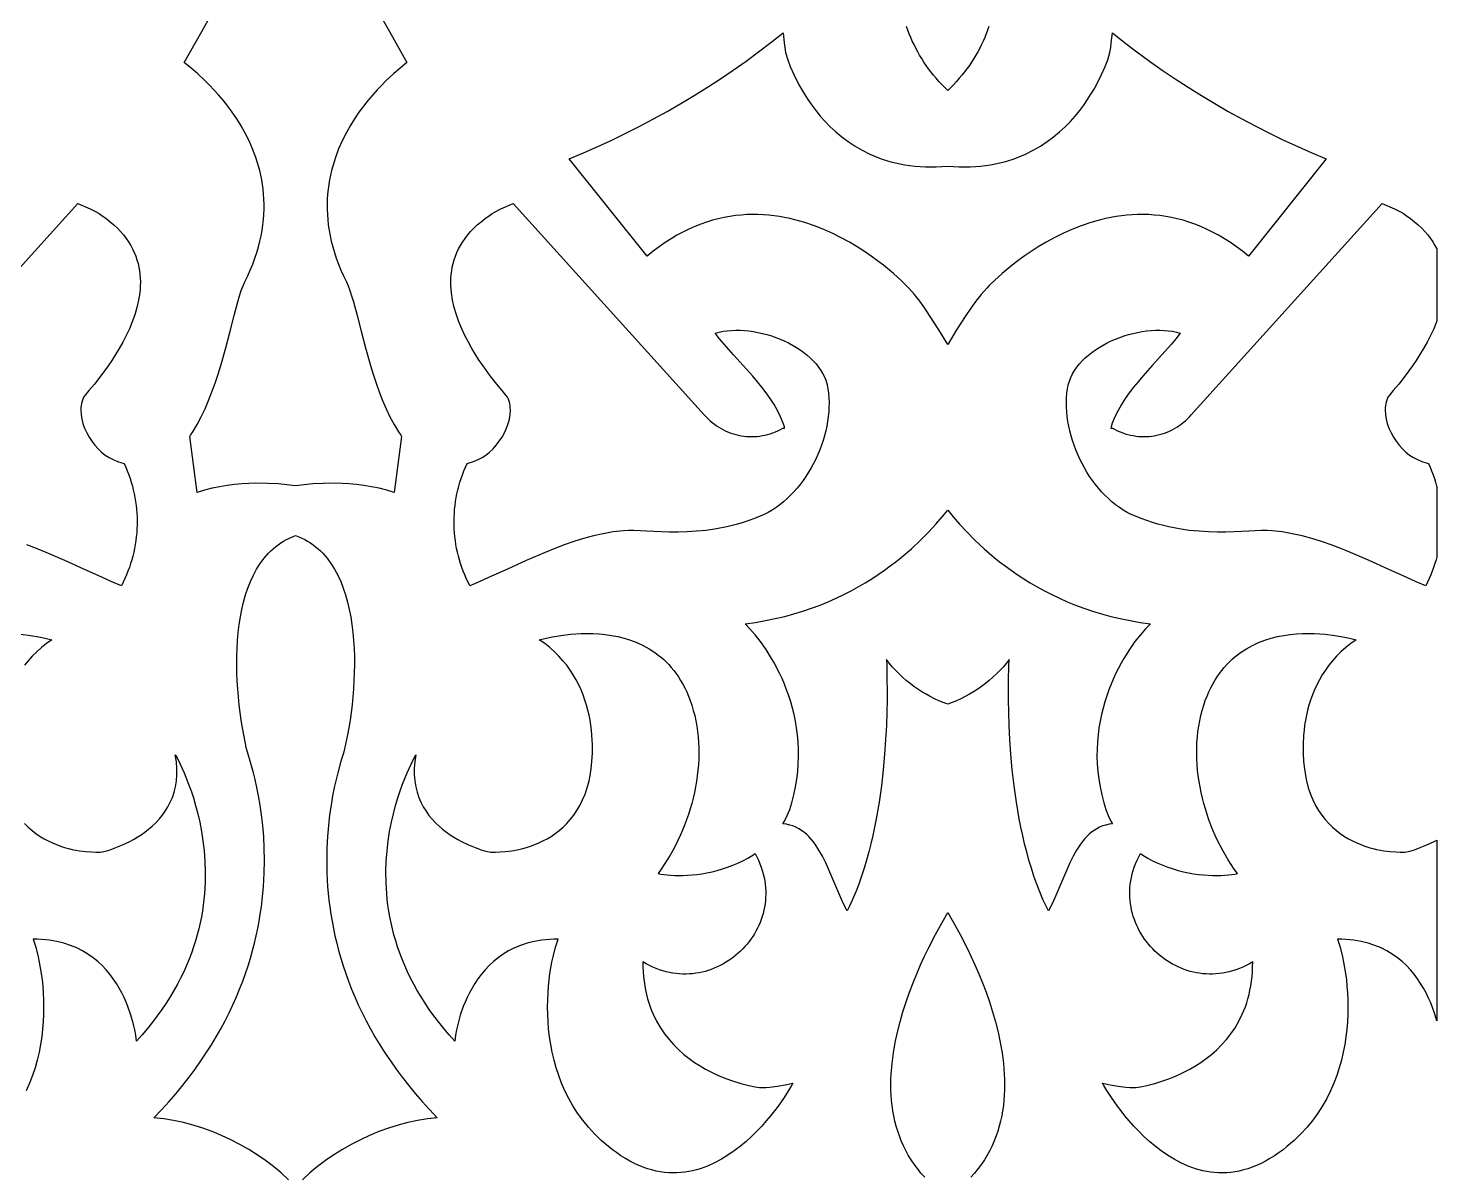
# Model space of a CAD drawing. Extents: x -350 to 350, y -780 to 780.
# Drawn here: x 23.6 to 110, y 6.3 to 76.7 of the extents above; entities that cross this region are included whole.
import ezdxf

# ---------------------------------------------------------------- set-up
doc = ezdxf.new("R2010")
doc.units = 0
doc.layers.add('LAYER_1', color=18, linetype='CONTINUOUS')

msp = doc.modelspace()

# ---------------------------------------------------------------- linework, layer by layer
at = {"layer": 'LAYER_1'}
for points in [[(44.769, 78.268), (45.761, 76.513), (46.832, 74.612), (46.689, 74.497), (46.408, 74.269), (46.017, 73.931), (45.543, 73.488), (45.283, 73.228), (45.011, 72.942), (44.733, 72.632), (44.45, 72.297), (44.167, 71.939), (43.886, 71.557), (43.611, 71.152), (43.346, 70.724), (43.093, 70.274), (42.857, 69.803), (42.64, 69.31), (42.446, 68.796), (42.278, 68.262), (42.204, 67.987), (42.139, 67.707), (42.082, 67.423), (42.034, 67.133), (41.994, 66.839), (41.964, 66.54), (41.944, 66.237), (41.935, 65.928), (41.936, 65.615), (41.948, 65.298), (41.972, 64.976), (42.008, 64.65), (42.056, 64.319), (42.117, 63.984), (42.192, 63.645), (42.28, 63.301), (42.382, 62.954), (42.499, 62.602), (42.63, 62.246), (42.778, 61.886), (42.94, 61.523), (43.12, 61.155), (43.225, 60.921), (43.33, 60.638), (43.436, 60.31), (43.544, 59.941), (43.77, 59.098), (44.014, 58.144), (44.285, 57.111), (44.591, 56.033), (44.759, 55.489), (44.938, 54.946), (45.13, 54.408), (45.335, 53.881), (45.554, 53.368), (45.788, 52.873), (46.039, 52.401), (46.306, 51.957), (46.447, 51.746), (46.494, 51.68), (46.039, 48.244), (45.592, 48.382), (45.123, 48.501), (44.656, 48.597), (44.194, 48.672), (43.739, 48.728), (43.296, 48.768), (42.868, 48.793), (42.457, 48.805), (41.7, 48.798), (41.05, 48.764), (40.534, 48.718), (40.001, 48.654), (39.468, 48.718), (38.952, 48.764), (38.302, 48.798), (37.545, 48.805), (37.134, 48.793), (36.706, 48.768), (36.263, 48.728), (35.808, 48.672), (35.346, 48.597), (34.879, 48.501), (34.41, 48.382), (33.963, 48.244), (33.508, 51.68), (33.555, 51.746), (33.696, 51.957), (33.963, 52.401), (34.214, 52.873), (34.448, 53.368), (34.667, 53.881), (34.872, 54.408), (35.064, 54.946), (35.243, 55.489), (35.411, 56.033), (35.717, 57.111), (35.988, 58.144), (36.232, 59.098), (36.458, 59.941), (36.566, 60.31), (36.672, 60.638), (36.777, 60.921), (36.882, 61.155), (37.062, 61.523), (37.224, 61.886), (37.372, 62.246), (37.503, 62.602), (37.62, 62.954), (37.722, 63.301), (37.81, 63.645), (37.885, 63.984), (37.946, 64.319), (37.994, 64.65), (38.03, 64.976), (38.054, 65.298), (38.066, 65.615), (38.067, 65.928), (38.058, 66.237), (38.038, 66.54), (38.008, 66.839), (37.968, 67.133), (37.92, 67.423), (37.863, 67.707), (37.798, 67.987), (37.724, 68.262), (37.556, 68.796), (37.362, 69.31), (37.145, 69.803), (36.909, 70.274), (36.656, 70.724), (36.391, 71.152), (36.116, 71.557), (35.835, 71.939), (35.552, 72.297), (35.269, 72.632), (34.991, 72.942), (34.719, 73.228), (34.459, 73.488), (33.985, 73.931), (33.594, 74.269), (33.313, 74.497), (33.17, 74.612), (34.241, 76.513), (35.233, 78.268)], [(82.53, 76.83), (82.45, 76.602), (82.364, 76.376), (82.273, 76.152), (82.175, 75.929), (82.072, 75.709), (81.962, 75.49), (81.847, 75.274), (81.726, 75.061), (81.599, 74.85), (81.466, 74.641), (81.327, 74.436), (81.182, 74.233), (81.031, 74.033), (80.874, 73.837), (80.712, 73.643), (80.543, 73.453), (80.369, 73.267), (80.189, 73.084), (80.002, 72.905), (79.815, 73.084), (79.635, 73.267), (79.461, 73.453), (79.292, 73.643), (79.13, 73.837), (78.973, 74.033), (78.822, 74.233), (78.677, 74.436), (78.538, 74.641), (78.405, 74.85), (78.278, 75.061), (78.157, 75.274), (78.042, 75.49), (77.932, 75.709), (77.829, 75.929), (77.731, 76.152), (77.64, 76.376), (77.554, 76.602), (77.474, 76.83)], [(14.935, 53.007), (26.652, 65.959), (27.405, 65.635), (27.77, 65.448), (27.946, 65.345), (28.117, 65.233), (28.382, 65.043), (28.628, 64.848), (28.857, 64.65), (29.069, 64.449), (29.264, 64.244), (29.442, 64.037), (29.605, 63.826), (29.752, 63.613), (29.885, 63.398), (30.002, 63.18), (30.106, 62.961), (30.196, 62.739), (30.273, 62.517), (30.337, 62.292), (30.388, 62.067), (30.428, 61.841), (30.457, 61.614), (30.474, 61.387), (30.481, 61.16), (30.477, 60.932), (30.464, 60.705), (30.442, 60.478), (30.371, 60.026), (30.269, 59.578), (30.138, 59.135), (29.983, 58.7), (29.807, 58.275), (29.613, 57.86), (29.405, 57.457), (29.186, 57.069), (28.961, 56.697), (28.732, 56.342), (28.503, 56.006), (28.06, 55.399), (27.659, 54.89), (27.329, 54.491), (27.099, 54.217), (26.995, 54.08), (26.943, 53.959), (26.901, 53.834), (26.869, 53.706), (26.845, 53.574), (26.831, 53.44), (26.826, 53.304), (26.84, 53.027), (26.886, 52.745), (26.961, 52.463), (27.062, 52.182), (27.188, 51.906), (27.337, 51.639), (27.505, 51.383), (27.691, 51.142), (27.892, 50.917), (28.106, 50.714), (28.331, 50.534), (28.564, 50.382), (28.803, 50.259), (29.081, 50.145), (29.35, 50.051), (29.482, 50.013), (29.584, 49.789), (29.678, 49.562), (29.766, 49.333), (29.847, 49.102), (29.921, 48.87), (29.988, 48.636), (30.048, 48.401), (30.101, 48.165), (30.148, 47.928), (30.187, 47.689), (30.22, 47.45), (30.245, 47.21), (30.264, 46.97), (30.276, 46.73), (30.281, 46.489), (30.279, 46.249), (30.27, 46.008), (30.254, 45.768), (30.232, 45.528), (30.202, 45.289), (30.166, 45.051), (30.123, 44.814), (30.072, 44.577), (30.016, 44.342), (29.952, 44.109), (29.881, 43.876), (29.804, 43.646), (29.719, 43.417), (29.628, 43.191), (29.53, 42.966), (29.425, 42.744), (29.314, 42.524), (28.736, 42.767), (28.159, 43.019), (27.007, 43.54), (25.853, 44.063), (24.693, 44.566), (24.109, 44.802), (23.522, 45.024)], [(39.573, 6.093), (39.122, 6.505), (38.651, 6.897), (38.159, 7.269), (37.65, 7.62), (37.124, 7.95), (36.583, 8.258), (36.029, 8.542), (35.463, 8.803), (34.888, 9.039), (34.304, 9.25), (33.713, 9.434), (33.118, 9.591), (32.518, 9.721), (31.917, 9.821), (31.316, 9.893), (31.788, 10.389), (32.238, 10.886), (32.668, 11.384), (33.078, 11.882), (33.468, 12.38), (33.838, 12.878), (34.189, 13.375), (34.522, 13.872), (34.837, 14.367), (35.134, 14.862), (35.414, 15.354), (35.677, 15.845), (35.923, 16.334), (36.154, 16.821), (36.369, 17.305), (36.57, 17.786), (36.755, 18.264), (36.926, 18.738), (37.084, 19.209), (37.228, 19.677), (37.36, 20.14), (37.479, 20.599), (37.585, 21.053), (37.681, 21.502), (37.765, 21.946), (37.838, 22.385), (37.902, 22.818), (37.955, 23.245), (38.034, 24.081), (38.079, 24.889), (38.093, 25.669), (38.08, 26.419), (38.043, 27.135), (37.986, 27.816), (37.912, 28.461), (37.825, 29.066), (37.729, 29.63), (37.626, 30.151), (37.52, 30.627), (37.415, 31.055), (37.22, 31.762), (37.07, 32.255), (36.992, 32.518), (36.816, 33.367), (36.736, 33.813), (36.663, 34.272), (36.597, 34.74), (36.54, 35.218), (36.49, 35.702), (36.45, 36.193), (36.42, 36.688), (36.401, 37.185), (36.393, 37.684), (36.396, 38.182), (36.412, 38.677), (36.442, 39.17), (36.485, 39.656), (36.544, 40.136), (36.617, 40.608), (36.706, 41.07), (36.812, 41.52), (36.935, 41.956), (37.076, 42.379), (37.236, 42.784), (37.414, 43.172), (37.613, 43.541), (37.832, 43.888), (38.073, 44.213), (38.335, 44.514), (38.475, 44.655), (38.621, 44.789), (38.772, 44.916), (38.929, 45.036), (39.092, 45.149), (39.261, 45.255), (39.436, 45.353), (39.618, 45.443), (39.806, 45.525), (40.001, 45.599), (40.196, 45.525), (40.384, 45.443), (40.566, 45.353), (40.741, 45.255), (40.91, 45.149), (41.073, 45.036), (41.23, 44.916), (41.381, 44.789), (41.527, 44.655), (41.667, 44.514), (41.929, 44.213), (42.17, 43.888), (42.389, 43.541), (42.588, 43.172), (42.766, 42.784), (42.926, 42.379), (43.067, 41.956), (43.19, 41.52), (43.296, 41.07), (43.385, 40.608), (43.458, 40.136), (43.517, 39.656), (43.56, 39.17), (43.59, 38.677), (43.606, 38.182), (43.609, 37.684), (43.601, 37.185), (43.582, 36.688), (43.552, 36.193), (43.512, 35.702), (43.462, 35.218), (43.405, 34.74), (43.339, 34.272), (43.266, 33.813), (43.186, 33.367), (43.01, 32.518), (42.932, 32.255), (42.782, 31.762), (42.587, 31.055), (42.482, 30.627), (42.376, 30.151), (42.273, 29.63), (42.177, 29.066), (42.09, 28.461), (42.016, 27.816), (41.959, 27.135), (41.922, 26.419), (41.909, 25.669), (41.923, 24.889), (41.968, 24.081), (42.047, 23.245), (42.1, 22.818), (42.164, 22.385), (42.237, 21.946), (42.321, 21.502), (42.417, 21.053), (42.523, 20.599), (42.642, 20.14), (42.774, 19.677), (42.918, 19.209), (43.076, 18.738), (43.247, 18.264), (43.432, 17.786), (43.633, 17.305), (43.848, 16.821), (44.079, 16.334), (44.325, 15.845), (44.588, 15.354), (44.868, 14.862), (45.165, 14.367), (45.48, 13.872), (45.813, 13.375), (46.164, 12.878), (46.534, 12.38), (46.924, 11.882), (47.334, 11.384), (47.764, 10.886), (48.214, 10.389), (48.686, 9.893), (48.085, 9.821), (47.484, 9.721), (46.884, 9.591), (46.289, 9.434), (45.698, 9.25), (45.114, 9.039), (44.539, 8.803), (43.973, 8.542), (43.419, 8.258), (42.878, 7.95), (42.352, 7.62), (41.843, 7.269), (41.351, 6.897), (40.88, 6.505), (40.429, 6.093)], [(23.142, 39.548), (23.736, 39.477), (24.242, 39.393), (24.642, 39.311), (25.058, 39.211), (24.723, 38.975), (24.411, 38.727), (24.12, 38.469), (23.85, 38.202), (23.601, 37.925), (23.371, 37.641)], [(23.371, 27.93), (23.599, 27.706), (23.835, 27.502), (24.078, 27.316), (24.325, 27.149), (24.576, 26.999), (24.829, 26.865), (25.082, 26.747), (25.334, 26.643), (25.584, 26.552), (25.83, 26.474), (26.07, 26.408), (26.304, 26.352), (26.744, 26.269), (27.14, 26.218), (27.478, 26.191), (27.747, 26.18), (28.033, 26.182), (28.135, 26.197), (28.338, 26.246), (28.625, 26.331), (28.98, 26.456), (29.387, 26.622), (29.829, 26.835), (30.058, 26.959), (30.29, 27.096), (30.523, 27.246), (30.754, 27.409), (30.982, 27.585), (31.205, 27.776), (31.42, 27.982), (31.626, 28.202), (31.82, 28.438), (32.001, 28.689), (32.167, 28.956), (32.315, 29.24), (32.443, 29.541), (32.55, 29.859), (32.633, 30.194), (32.69, 30.548), (32.72, 30.92), (32.72, 31.311), (32.688, 31.721), (32.623, 32.151), (32.727, 31.959), (32.916, 31.586), (33.162, 31.045), (33.442, 30.348), (33.587, 29.946), (33.731, 29.509), (33.87, 29.04), (34.002, 28.54), (34.123, 28.012), (34.231, 27.455), (34.321, 26.873), (34.392, 26.267), (34.44, 25.638), (34.461, 24.988), (34.453, 24.319), (34.412, 23.632), (34.379, 23.282), (34.336, 22.928), (34.283, 22.571), (34.22, 22.211), (34.147, 21.847), (34.063, 21.48), (33.968, 21.111), (33.86, 20.738), (33.741, 20.364), (33.609, 19.987), (33.465, 19.608), (33.307, 19.228), (33.136, 18.845), (32.95, 18.462), (32.75, 18.077), (32.535, 17.691), (32.305, 17.305), (32.059, 16.918), (31.798, 16.53), (31.52, 16.143), (31.225, 15.755), (30.913, 15.368), (30.583, 14.981), (30.235, 14.594), (30.193, 14.949), (30.132, 15.284), (30.036, 15.701), (29.899, 16.182), (29.715, 16.711), (29.603, 16.988), (29.477, 17.27), (29.336, 17.556), (29.18, 17.842), (29.006, 18.128), (28.816, 18.411), (28.607, 18.689), (28.38, 18.959), (28.133, 19.22), (27.866, 19.469), (27.578, 19.704), (27.267, 19.923), (26.934, 20.124), (26.578, 20.305), (26.197, 20.464), (25.792, 20.598), (25.36, 20.705), (24.902, 20.784), (24.417, 20.831), (24.163, 20.843), (23.903, 20.846), (24.06, 20.355), (24.21, 19.768), (24.278, 19.441), (24.342, 19.095), (24.399, 18.731), (24.448, 18.349), (24.488, 17.952), (24.519, 17.541), (24.538, 17.117), (24.545, 16.681), (24.538, 16.236), (24.517, 15.782), (24.48, 15.32), (24.426, 14.853), (24.354, 14.382), (24.263, 13.908), (24.151, 13.432), (24.018, 12.956), (23.863, 12.482), (23.683, 12.01), (23.478, 11.542)], [(78.59, 6.242), (78.357, 6.502), (78.141, 6.768), (77.939, 7.04), (77.753, 7.317), (77.581, 7.599), (77.424, 7.886), (77.28, 8.177), (77.151, 8.472), (77.034, 8.772), (76.93, 9.075), (76.839, 9.381), (76.76, 9.691), (76.692, 10.003), (76.636, 10.318), (76.592, 10.635), (76.557, 10.954), (76.533, 11.274), (76.519, 11.596), (76.515, 11.919), (76.519, 12.243), (76.533, 12.568), (76.585, 13.217), (76.668, 13.865), (76.779, 14.509), (76.916, 15.147), (77.075, 15.777), (77.253, 16.397), (77.447, 17.004), (77.655, 17.596), (77.874, 18.171), (78.1, 18.726), (78.331, 19.26), (78.564, 19.769), (78.796, 20.252), (79.245, 21.13), (79.654, 21.876), (80.002, 22.471), (80.35, 21.876), (80.759, 21.13), (81.208, 20.252), (81.44, 19.769), (81.673, 19.26), (81.904, 18.726), (82.13, 18.171), (82.349, 17.596), (82.557, 17.004), (82.751, 16.397), (82.929, 15.777), (83.088, 15.147), (83.225, 14.509), (83.336, 13.865), (83.419, 13.217), (83.471, 12.568), (83.485, 12.243), (83.489, 11.919), (83.485, 11.596), (83.471, 11.274), (83.447, 10.954), (83.412, 10.635), (83.368, 10.318), (83.312, 10.003), (83.244, 9.691), (83.165, 9.381), (83.074, 9.075), (82.97, 8.772), (82.853, 8.472), (82.724, 8.177), (82.58, 7.886), (82.423, 7.599), (82.251, 7.317), (82.065, 7.04), (81.863, 6.768), (81.647, 6.502), (81.414, 6.242)]]:
    msp.add_lwpolyline(points, dxfattribs=at)
for points in [[(90.844, 75.842), (91.603, 75.264), (92.373, 74.7), (93.154, 74.15), (93.945, 73.614), (94.746, 73.092), (95.557, 72.585), (96.378, 72.092), (97.206, 71.614), (98.044, 71.152), (98.889, 70.705), (99.742, 70.274), (100.602, 69.858), (101.468, 69.459), (102.341, 69.076), (103.22, 68.71), (98.448, 62.735), (98.079, 63.032), (97.711, 63.309), (97.343, 63.565), (96.976, 63.801), (96.609, 64.017), (96.243, 64.215), (95.878, 64.394), (95.515, 64.555), (95.153, 64.699), (94.792, 64.825), (94.433, 64.936), (94.077, 65.03), (93.722, 65.109), (93.369, 65.174), (93.019, 65.223), (92.672, 65.259), (92.327, 65.282), (91.986, 65.292), (91.647, 65.29), (91.312, 65.275), (90.98, 65.25), (90.651, 65.214), (90.327, 65.167), (90.006, 65.111), (89.69, 65.046), (89.378, 64.972), (88.768, 64.799), (88.176, 64.598), (87.606, 64.373), (87.057, 64.127), (86.532, 63.865), (86.031, 63.59), (85.556, 63.307), (85.109, 63.021), (84.691, 62.734), (84.303, 62.452), (83.946, 62.178), (83.333, 61.671), (82.862, 61.247), (82.545, 60.938), (82.391, 60.778), (82.049, 60.379), (81.723, 59.965), (81.413, 59.54), (81.115, 59.105), (80.548, 58.214), (80.002, 57.311), (79.456, 58.214), (78.889, 59.105), (78.591, 59.54), (78.281, 59.965), (77.955, 60.379), (77.613, 60.778), (77.459, 60.938), (77.142, 61.247), (76.671, 61.671), (76.058, 62.178), (75.701, 62.452), (75.313, 62.734), (74.895, 63.021), (74.448, 63.307), (73.973, 63.59), (73.472, 63.865), (72.947, 64.127), (72.398, 64.373), (71.828, 64.598), (71.236, 64.799), (70.626, 64.972), (70.314, 65.046), (69.998, 65.111), (69.677, 65.167), (69.353, 65.214), (69.024, 65.25), (68.692, 65.275), (68.357, 65.29), (68.018, 65.292), (67.677, 65.282), (67.332, 65.259), (66.985, 65.223), (66.635, 65.174), (66.282, 65.109), (65.927, 65.03), (65.571, 64.936), (65.212, 64.825), (64.851, 64.699), (64.489, 64.555), (64.126, 64.394), (63.761, 64.215), (63.395, 64.017), (63.028, 63.801), (62.661, 63.565), (62.293, 63.309), (61.925, 63.032), (61.556, 62.735), (56.784, 68.71), (57.663, 69.076), (58.536, 69.459), (59.402, 69.858), (60.262, 70.274), (61.115, 70.705), (61.96, 71.152), (62.798, 71.614), (63.626, 72.092), (64.447, 72.585), (65.258, 73.092), (66.059, 73.614), (66.85, 74.15), (67.631, 74.7), (68.401, 75.264), (69.16, 75.842), (69.907, 76.433), (69.97, 75.827), (70.005, 75.525), (70.054, 75.225), (70.189, 74.783), (70.344, 74.375), (70.564, 73.871), (70.852, 73.293), (71.024, 72.983), (71.216, 72.662), (71.427, 72.334), (71.658, 72.001), (71.91, 71.666), (72.184, 71.331), (72.48, 70.999), (72.799, 70.673), (73.142, 70.356), (73.508, 70.05), (73.899, 69.759), (74.316, 69.484), (74.758, 69.228), (75.227, 68.995), (75.471, 68.887), (75.722, 68.786), (75.981, 68.692), (76.246, 68.605), (76.518, 68.526), (76.798, 68.454), (77.084, 68.391), (77.378, 68.337), (77.679, 68.291), (77.988, 68.255), (78.305, 68.228), (78.628, 68.211), (78.96, 68.205), (79.299, 68.209), (79.646, 68.224), (80.002, 68.251), (80.358, 68.224), (80.705, 68.209), (81.044, 68.205), (81.376, 68.211), (81.699, 68.228), (82.016, 68.255), (82.325, 68.291), (82.626, 68.337), (82.92, 68.391), (83.206, 68.454), (83.486, 68.526), (83.758, 68.605), (84.023, 68.692), (84.282, 68.786), (84.533, 68.887), (84.777, 68.995), (85.246, 69.228), (85.688, 69.484), (86.105, 69.759), (86.496, 70.05), (86.862, 70.356), (87.205, 70.673), (87.524, 70.999), (87.82, 71.331), (88.094, 71.666), (88.346, 72.001), (88.577, 72.334), (88.788, 72.662), (88.98, 72.983), (89.152, 73.293), (89.44, 73.871), (89.66, 74.375), (89.815, 74.783), (89.95, 75.225), (89.999, 75.525), (90.034, 75.827), (90.097, 76.433)], [(65.067, 53.007), (65.182, 52.879), (65.301, 52.756), (65.425, 52.64), (65.553, 52.531), (65.685, 52.427), (65.82, 52.331), (65.959, 52.24), (66.102, 52.156), (66.247, 52.079), (66.395, 52.008), (66.546, 51.944), (66.699, 51.886), (66.854, 51.835), (67.011, 51.791), (67.169, 51.753), (67.329, 51.722), (67.49, 51.698), (67.652, 51.681), (67.815, 51.671), (67.978, 51.668), (68.141, 51.672), (68.305, 51.683), (68.468, 51.701), (68.631, 51.726), (68.793, 51.758), (68.954, 51.797), (69.114, 51.844), (69.272, 51.897), (69.429, 51.959), (69.584, 52.027), (69.737, 52.103), (69.888, 52.186), (69.995, 52.187), (69.981, 52.264), (69.913, 52.485), (69.748, 52.883), (69.558, 53.268), (69.346, 53.641), (69.115, 54.002), (68.866, 54.355), (68.603, 54.699), (68.329, 55.037), (68.045, 55.37), (67.459, 56.026), (66.867, 56.678), (66.288, 57.338), (66.01, 57.674), (65.743, 58.016), (65.979, 58.077), (66.222, 58.125), (66.474, 58.16), (66.731, 58.182), (66.995, 58.191), (67.262, 58.188), (67.534, 58.173), (67.808, 58.146), (68.083, 58.108), (68.359, 58.058), (68.635, 57.997), (68.91, 57.926), (69.182, 57.843), (69.451, 57.751), (69.717, 57.648), (69.976, 57.535), (70.23, 57.413), (70.477, 57.282), (70.716, 57.141), (70.946, 56.992), (71.166, 56.834), (71.375, 56.668), (71.572, 56.494), (71.757, 56.312), (71.927, 56.122), (72.083, 55.925), (72.223, 55.721), (72.347, 55.51), (72.453, 55.293), (72.54, 55.069), (72.608, 54.839), (72.655, 54.603), (72.69, 54.327), (72.712, 54.047), (72.721, 53.762), (72.717, 53.475), (72.701, 53.185), (72.672, 52.893), (72.631, 52.6), (72.578, 52.307), (72.514, 52.014), (72.439, 51.721), (72.352, 51.43), (72.255, 51.141), (72.148, 50.854), (72.03, 50.571), (71.903, 50.292), (71.766, 50.018), (71.62, 49.749), (71.464, 49.485), (71.3, 49.229), (71.128, 48.979), (70.947, 48.737), (70.758, 48.504), (70.562, 48.28), (70.358, 48.066), (70.147, 47.862), (69.929, 47.669), (69.705, 47.488), (69.474, 47.32), (69.237, 47.164), (68.995, 47.022), (68.747, 46.894), (68.493, 46.781), (68.142, 46.643), (67.794, 46.518), (67.451, 46.405), (67.113, 46.304), (66.779, 46.215), (66.45, 46.137), (65.808, 46.01), (65.186, 45.919), (64.587, 45.859), (64.012, 45.825), (63.462, 45.812), (62.938, 45.816), (62.441, 45.831), (61.534, 45.878), (60.752, 45.912), (60.411, 45.912), (60.105, 45.895), (59.486, 45.82), (58.874, 45.712), (58.268, 45.576), (57.667, 45.414), (57.072, 45.229), (56.48, 45.024), (55.893, 44.802), (55.309, 44.566), (54.149, 44.063), (52.995, 43.54), (51.843, 43.019), (51.266, 42.767), (50.688, 42.524), (50.577, 42.744), (50.472, 42.966), (50.374, 43.191), (50.283, 43.417), (50.198, 43.646), (50.121, 43.876), (50.05, 44.109), (49.986, 44.342), (49.93, 44.577), (49.879, 44.814), (49.836, 45.051), (49.8, 45.289), (49.77, 45.528), (49.748, 45.768), (49.732, 46.008), (49.723, 46.249), (49.721, 46.489), (49.726, 46.73), (49.738, 46.97), (49.757, 47.21), (49.782, 47.45), (49.815, 47.689), (49.854, 47.928), (49.901, 48.165), (49.954, 48.401), (50.014, 48.636), (50.081, 48.87), (50.155, 49.102), (50.236, 49.333), (50.324, 49.562), (50.418, 49.789), (50.52, 50.013), (50.652, 50.051), (50.921, 50.145), (51.199, 50.259), (51.438, 50.382), (51.671, 50.534), (51.896, 50.714), (52.11, 50.917), (52.311, 51.142), (52.497, 51.383), (52.665, 51.639), (52.814, 51.906), (52.94, 52.182), (53.041, 52.463), (53.116, 52.745), (53.162, 53.027), (53.176, 53.304), (53.171, 53.44), (53.157, 53.574), (53.133, 53.706), (53.101, 53.834), (53.059, 53.959), (53.007, 54.08), (52.903, 54.217), (52.673, 54.491), (52.343, 54.89), (51.942, 55.399), (51.499, 56.006), (51.27, 56.342), (51.041, 56.697), (50.816, 57.069), (50.597, 57.457), (50.389, 57.86), (50.195, 58.275), (50.019, 58.7), (49.864, 59.135), (49.733, 59.578), (49.631, 60.026), (49.56, 60.478), (49.538, 60.705), (49.525, 60.932), (49.521, 61.16), (49.528, 61.387), (49.545, 61.614), (49.574, 61.841), (49.614, 62.067), (49.665, 62.292), (49.729, 62.517), (49.806, 62.739), (49.896, 62.961), (50, 63.18), (50.117, 63.398), (50.25, 63.613), (50.397, 63.826), (50.56, 64.037), (50.738, 64.244), (50.933, 64.449), (51.145, 64.65), (51.374, 64.848), (51.62, 65.043), (51.885, 65.233), (52.056, 65.345), (52.232, 65.448), (52.597, 65.635), (53.35, 65.959)], [(107.407, 65.635), (107.772, 65.448), (107.948, 65.345), (108.119, 65.233), (108.384, 65.043), (108.63, 64.848), (108.859, 64.65), (109.071, 64.449), (109.266, 64.244), (109.444, 64.037), (109.607, 63.826), (109.754, 63.613), (109.887, 63.398), (110, 63.188), (110, 58.742), (109.985, 58.7), (109.809, 58.275), (109.615, 57.86), (109.407, 57.457), (109.188, 57.069), (108.963, 56.697), (108.734, 56.342), (108.505, 56.006), (108.062, 55.399), (107.661, 54.89), (107.331, 54.491), (107.101, 54.217), (106.997, 54.08), (106.945, 53.959), (106.903, 53.834), (106.871, 53.706), (106.847, 53.574), (106.833, 53.44), (106.828, 53.304), (106.842, 53.027), (106.888, 52.745), (106.963, 52.463), (107.064, 52.182), (107.19, 51.906), (107.339, 51.639), (107.507, 51.383), (107.693, 51.142), (107.894, 50.917), (108.108, 50.714), (108.333, 50.534), (108.566, 50.382), (108.805, 50.259), (109.083, 50.145), (109.352, 50.051), (109.484, 50.013), (109.586, 49.789), (109.68, 49.562), (109.768, 49.333), (109.849, 49.102), (109.923, 48.87), (109.99, 48.636), (110, 48.598), (110, 44.278), (109.954, 44.109), (109.883, 43.876), (109.806, 43.646), (109.721, 43.417), (109.63, 43.191), (109.532, 42.966), (109.427, 42.744), (109.316, 42.524), (108.738, 42.767), (108.161, 43.019), (107.009, 43.54), (105.855, 44.063), (104.695, 44.566), (104.111, 44.802), (103.524, 45.024), (102.932, 45.229), (102.337, 45.414), (101.736, 45.576), (101.13, 45.712), (100.518, 45.82), (99.899, 45.895), (99.593, 45.912), (99.252, 45.912), (98.47, 45.878), (97.563, 45.831), (97.066, 45.816), (96.542, 45.812), (95.992, 45.825), (95.417, 45.859), (94.818, 45.919), (94.196, 46.01), (93.554, 46.137), (93.225, 46.215), (92.891, 46.304), (92.553, 46.405), (92.21, 46.518), (91.862, 46.643), (91.511, 46.781), (91.257, 46.894), (91.009, 47.022), (90.767, 47.164), (90.53, 47.32), (90.299, 47.488), (90.075, 47.669), (89.857, 47.862), (89.646, 48.066), (89.442, 48.28), (89.246, 48.504), (89.057, 48.737), (88.876, 48.979), (88.704, 49.229), (88.54, 49.485), (88.384, 49.749), (88.238, 50.018), (88.101, 50.292), (87.974, 50.571), (87.856, 50.854), (87.749, 51.141), (87.652, 51.43), (87.565, 51.721), (87.49, 52.014), (87.426, 52.307), (87.373, 52.6), (87.332, 52.893), (87.303, 53.185), (87.287, 53.475), (87.283, 53.762), (87.292, 54.047), (87.314, 54.327), (87.349, 54.603), (87.396, 54.839), (87.464, 55.069), (87.551, 55.293), (87.657, 55.51), (87.781, 55.721), (87.921, 55.925), (88.077, 56.122), (88.247, 56.312), (88.432, 56.494), (88.629, 56.668), (88.838, 56.834), (89.058, 56.992), (89.288, 57.141), (89.527, 57.282), (89.774, 57.413), (90.028, 57.535), (90.287, 57.648), (90.553, 57.751), (90.822, 57.843), (91.094, 57.926), (91.369, 57.997), (91.645, 58.058), (91.921, 58.108), (92.196, 58.146), (92.47, 58.173), (92.742, 58.188), (93.009, 58.191), (93.273, 58.182), (93.53, 58.16), (93.782, 58.125), (94.025, 58.077), (94.261, 58.016), (93.994, 57.674), (93.716, 57.338), (93.137, 56.678), (92.545, 56.026), (91.959, 55.37), (91.675, 55.037), (91.401, 54.699), (91.138, 54.355), (90.889, 54.002), (90.658, 53.641), (90.446, 53.268), (90.256, 52.883), (90.091, 52.485), (90.023, 52.264), (90.009, 52.187), (90.116, 52.186), (90.267, 52.103), (90.42, 52.027), (90.575, 51.959), (90.732, 51.897), (90.89, 51.844), (91.05, 51.797), (91.211, 51.758), (91.373, 51.726), (91.536, 51.701), (91.699, 51.683), (91.863, 51.672), (92.026, 51.668), (92.189, 51.671), (92.352, 51.681), (92.514, 51.698), (92.675, 51.722), (92.835, 51.753), (92.993, 51.791), (93.15, 51.835), (93.305, 51.886), (93.458, 51.944), (93.609, 52.008), (93.757, 52.079), (93.902, 52.156), (94.045, 52.24), (94.184, 52.331), (94.319, 52.427), (94.451, 52.531), (94.579, 52.64), (94.703, 52.756), (94.822, 52.879), (94.937, 53.007), (106.654, 65.959)], [(80.335, 46.75), (80.724, 46.3), (81.169, 45.819), (81.671, 45.314), (82.231, 44.793), (82.85, 44.263), (83.182, 43.997), (83.528, 43.732), (83.89, 43.469), (84.267, 43.209), (84.659, 42.952), (85.066, 42.7), (85.489, 42.453), (85.927, 42.213), (86.381, 41.98), (86.85, 41.756), (87.336, 41.541), (87.837, 41.336), (88.354, 41.143), (88.887, 40.962), (89.437, 40.795), (90.003, 40.641), (90.585, 40.503), (91.183, 40.381), (91.798, 40.275), (92.43, 40.188), (92.134, 39.886), (91.816, 39.519), (91.482, 39.092), (91.142, 38.607), (90.804, 38.066), (90.638, 37.776), (90.476, 37.472), (90.318, 37.156), (90.166, 36.828), (90.02, 36.488), (89.883, 36.136), (89.753, 35.773), (89.634, 35.399), (89.526, 35.015), (89.429, 34.62), (89.345, 34.215), (89.276, 33.801), (89.221, 33.377), (89.182, 32.944), (89.16, 32.503), (89.156, 32.054), (89.172, 31.596), (89.207, 31.131), (89.264, 30.659), (89.342, 30.179), (89.444, 29.693), (89.571, 29.201), (89.696, 28.807), (89.844, 28.436), (90.014, 28.086), (90.108, 27.922), (89.896, 27.892), (89.693, 27.846), (89.5, 27.786), (89.317, 27.71), (89.143, 27.621), (88.977, 27.518), (88.82, 27.403), (88.67, 27.277), (88.527, 27.139), (88.391, 26.991), (88.261, 26.833), (88.137, 26.667), (87.905, 26.311), (87.69, 25.928), (87.49, 25.524), (87.299, 25.104), (86.935, 24.243), (86.569, 23.389), (86.376, 22.98), (86.172, 22.59), (86.052, 22.828), (85.844, 23.282), (85.648, 23.747), (85.464, 24.221), (85.292, 24.704), (85.132, 25.194), (84.982, 25.69), (84.844, 26.192), (84.715, 26.697), (84.597, 27.205), (84.488, 27.715), (84.389, 28.225), (84.215, 29.242), (84.074, 30.246), (83.962, 31.229), (83.875, 32.182), (83.812, 33.094), (83.768, 33.958), (83.741, 34.763), (83.727, 35.5), (83.724, 36.161), (83.729, 36.736), (83.748, 37.589), (83.761, 37.988), (83.581, 37.759), (83.391, 37.536), (83.192, 37.32), (82.985, 37.111), (82.77, 36.908), (82.547, 36.714), (82.317, 36.527), (82.08, 36.348), (81.837, 36.178), (81.588, 36.016), (81.334, 35.864), (81.075, 35.722), (80.812, 35.589), (80.546, 35.467), (80.276, 35.356), (80.002, 35.255), (79.728, 35.356), (79.458, 35.467), (79.192, 35.589), (78.929, 35.722), (78.67, 35.864), (78.416, 36.016), (78.167, 36.178), (77.924, 36.348), (77.687, 36.527), (77.457, 36.714), (77.234, 36.908), (77.019, 37.111), (76.812, 37.32), (76.613, 37.536), (76.423, 37.759), (76.243, 37.988), (76.256, 37.589), (76.275, 36.736), (76.28, 36.161), (76.277, 35.5), (76.263, 34.763), (76.236, 33.958), (76.192, 33.094), (76.129, 32.182), (76.042, 31.229), (75.93, 30.246), (75.789, 29.242), (75.615, 28.225), (75.516, 27.715), (75.407, 27.205), (75.289, 26.697), (75.16, 26.192), (75.022, 25.69), (74.872, 25.194), (74.712, 24.704), (74.54, 24.221), (74.356, 23.747), (74.16, 23.282), (73.952, 22.828), (73.832, 22.59), (73.628, 22.98), (73.435, 23.389), (73.069, 24.243), (72.705, 25.104), (72.514, 25.524), (72.314, 25.928), (72.099, 26.311), (71.867, 26.667), (71.743, 26.833), (71.613, 26.991), (71.477, 27.139), (71.334, 27.277), (71.184, 27.403), (71.027, 27.518), (70.861, 27.621), (70.687, 27.71), (70.504, 27.786), (70.311, 27.846), (70.108, 27.892), (69.896, 27.922), (69.99, 28.086), (70.16, 28.436), (70.308, 28.807), (70.433, 29.201), (70.56, 29.693), (70.662, 30.179), (70.74, 30.659), (70.797, 31.131), (70.832, 31.596), (70.848, 32.054), (70.844, 32.503), (70.822, 32.944), (70.783, 33.377), (70.728, 33.801), (70.659, 34.215), (70.575, 34.62), (70.478, 35.015), (70.37, 35.399), (70.251, 35.773), (70.121, 36.136), (69.984, 36.488), (69.838, 36.828), (69.686, 37.156), (69.528, 37.472), (69.366, 37.776), (69.2, 38.066), (68.862, 38.607), (68.522, 39.092), (68.188, 39.519), (67.87, 39.886), (67.574, 40.188), (68.206, 40.275), (68.821, 40.381), (69.419, 40.503), (70.001, 40.641), (70.567, 40.795), (71.117, 40.962), (71.65, 41.143), (72.167, 41.336), (72.668, 41.541), (73.154, 41.756), (73.623, 41.98), (74.077, 42.213), (74.515, 42.453), (74.938, 42.7), (75.345, 42.952), (75.737, 43.209), (76.114, 43.469), (76.476, 43.732), (76.822, 43.997), (77.154, 44.263), (77.773, 44.793), (78.333, 45.314), (78.835, 45.819), (79.28, 46.3), (79.669, 46.75), (80.002, 47.16)], [(58.244, 39.591), (58.618, 39.57), (58.999, 39.533), (59.385, 39.477), (59.774, 39.402), (60.164, 39.304), (60.552, 39.183), (60.936, 39.036), (61.314, 38.862), (61.684, 38.658), (62.044, 38.423), (62.22, 38.293), (62.392, 38.155), (62.561, 38.008), (62.725, 37.852), (62.886, 37.687), (63.042, 37.512), (63.194, 37.328), (63.34, 37.133), (63.481, 36.929), (63.617, 36.714), (63.747, 36.489), (63.871, 36.252), (63.989, 36.005), (64.1, 35.747), (64.204, 35.476), (64.301, 35.194), (64.396, 34.879), (64.479, 34.56), (64.55, 34.236), (64.609, 33.909), (64.656, 33.578), (64.692, 33.245), (64.717, 32.909), (64.73, 32.571), (64.732, 32.231), (64.724, 31.89), (64.705, 31.548), (64.676, 31.205), (64.637, 30.863), (64.588, 30.521), (64.529, 30.179), (64.461, 29.839), (64.383, 29.5), (64.296, 29.164), (64.201, 28.829), (64.096, 28.497), (63.983, 28.169), (63.862, 27.844), (63.733, 27.523), (63.595, 27.206), (63.45, 26.894), (63.298, 26.588), (63.138, 26.287), (62.971, 25.992), (62.797, 25.703), (62.616, 25.421), (62.429, 25.146), (62.236, 24.879), (62.4, 24.84), (62.585, 24.807), (62.788, 24.78), (63.009, 24.76), (63.246, 24.747), (63.497, 24.743), (63.762, 24.747), (64.038, 24.76), (64.325, 24.782), (64.62, 24.815), (64.922, 24.858), (65.231, 24.913), (65.544, 24.979), (65.86, 25.058), (66.178, 25.149), (66.496, 25.254), (66.812, 25.373), (67.126, 25.506), (67.436, 25.655), (67.74, 25.819), (68.037, 25.999), (68.182, 26.097), (68.292, 25.889), (68.392, 25.68), (68.482, 25.471), (68.561, 25.261), (68.629, 25.052), (68.688, 24.843), (68.737, 24.635), (68.776, 24.427), (68.805, 24.221), (68.826, 24.015), (68.837, 23.81), (68.839, 23.607), (68.832, 23.406), (68.817, 23.206), (68.794, 23.008), (68.762, 22.812), (68.723, 22.619), (68.675, 22.428), (68.62, 22.24), (68.557, 22.054), (68.488, 21.872), (68.411, 21.692), (68.327, 21.517), (68.237, 21.344), (68.14, 21.176), (68.037, 21.011), (67.928, 20.851), (67.812, 20.695), (67.691, 20.543), (67.565, 20.396), (67.433, 20.254), (67.296, 20.116), (67.154, 19.984), (67.007, 19.858), (66.855, 19.737), (66.7, 19.621), (66.539, 19.512), (66.375, 19.409), (66.207, 19.312), (66.035, 19.221), (65.86, 19.137), (65.681, 19.06), (65.5, 18.99), (65.315, 18.927), (65.128, 18.871), (64.938, 18.823), (64.746, 18.783), (64.551, 18.751), (64.355, 18.727), (64.156, 18.711), (63.957, 18.703), (63.755, 18.704), (63.553, 18.714), (63.349, 18.733), (63.145, 18.761), (62.939, 18.798), (62.734, 18.845), (62.528, 18.902), (62.322, 18.969), (62.116, 19.045), (61.91, 19.132), (61.705, 19.23), (61.5, 19.338), (61.296, 19.456), (61.301, 19.145), (61.315, 18.842), (61.339, 18.547), (61.372, 18.26), (61.414, 17.981), (61.465, 17.71), (61.524, 17.446), (61.591, 17.191), (61.666, 16.943), (61.749, 16.702), (61.838, 16.469), (61.935, 16.243), (62.146, 15.812), (62.381, 15.408), (62.638, 15.032), (62.912, 14.681), (63.203, 14.355), (63.507, 14.053), (63.822, 13.774), (64.146, 13.518), (64.476, 13.283), (64.809, 13.069), (65.144, 12.875), (65.477, 12.699), (65.806, 12.542), (66.128, 12.402), (66.442, 12.277), (66.745, 12.169), (67.306, 11.994), (67.791, 11.87), (68.182, 11.791), (68.457, 11.749), (68.598, 11.737), (68.839, 11.745), (69.079, 11.765), (69.558, 11.829), (70.034, 11.919), (70.507, 12.02), (70.425, 11.867), (70.242, 11.559), (69.962, 11.127), (69.59, 10.599), (69.372, 10.31), (69.132, 10.008), (68.871, 9.697), (68.591, 9.381), (68.291, 9.064), (67.972, 8.749), (67.635, 8.44), (67.28, 8.141), (66.908, 7.856), (66.52, 7.589), (66.116, 7.342), (65.696, 7.12), (65.262, 6.927), (65.039, 6.842), (64.813, 6.766), (64.584, 6.699), (64.351, 6.641), (64.115, 6.593), (63.876, 6.556), (63.634, 6.529), (63.389, 6.514), (63.14, 6.51), (62.889, 6.519), (62.636, 6.541), (62.379, 6.576), (62.12, 6.624), (61.858, 6.687), (61.593, 6.764), (61.327, 6.856), (61.058, 6.964), (60.786, 7.088), (60.512, 7.228), (60.237, 7.385), (59.959, 7.559), (59.679, 7.752), (59.434, 7.933), (59.198, 8.119), (58.97, 8.309), (58.752, 8.503), (58.34, 8.902), (57.961, 9.315), (57.615, 9.741), (57.299, 10.178), (57.012, 10.625), (56.754, 11.08), (56.524, 11.542), (56.319, 12.01), (56.139, 12.482), (55.984, 12.956), (55.851, 13.432), (55.739, 13.908), (55.648, 14.382), (55.576, 14.853), (55.522, 15.32), (55.485, 15.782), (55.464, 16.236), (55.457, 16.681), (55.464, 17.117), (55.483, 17.541), (55.514, 17.952), (55.554, 18.349), (55.603, 18.731), (55.66, 19.095), (55.724, 19.441), (55.792, 19.768), (55.942, 20.355), (56.099, 20.846), (55.839, 20.843), (55.585, 20.831), (55.1, 20.784), (54.642, 20.705), (54.21, 20.598), (53.805, 20.464), (53.424, 20.305), (53.068, 20.124), (52.735, 19.923), (52.424, 19.704), (52.136, 19.469), (51.869, 19.22), (51.622, 18.959), (51.395, 18.689), (51.186, 18.411), (50.996, 18.128), (50.822, 17.842), (50.666, 17.556), (50.525, 17.27), (50.399, 16.988), (50.287, 16.711), (50.103, 16.182), (49.966, 15.701), (49.87, 15.284), (49.809, 14.949), (49.767, 14.594), (49.419, 14.981), (49.089, 15.368), (48.777, 15.755), (48.482, 16.143), (48.204, 16.53), (47.943, 16.918), (47.697, 17.305), (47.467, 17.691), (47.252, 18.077), (47.052, 18.462), (46.866, 18.845), (46.695, 19.228), (46.537, 19.608), (46.393, 19.987), (46.261, 20.364), (46.142, 20.738), (46.034, 21.111), (45.939, 21.48), (45.855, 21.847), (45.782, 22.211), (45.719, 22.571), (45.666, 22.928), (45.623, 23.282), (45.59, 23.632), (45.549, 24.319), (45.541, 24.988), (45.562, 25.638), (45.61, 26.267), (45.681, 26.873), (45.771, 27.455), (45.879, 28.012), (46, 28.54), (46.132, 29.04), (46.271, 29.509), (46.415, 29.946), (46.56, 30.348), (46.84, 31.045), (47.086, 31.586), (47.275, 31.959), (47.379, 32.151), (47.314, 31.721), (47.282, 31.311), (47.282, 30.92), (47.312, 30.548), (47.369, 30.194), (47.452, 29.859), (47.559, 29.541), (47.687, 29.24), (47.835, 28.956), (48.001, 28.689), (48.182, 28.438), (48.376, 28.202), (48.582, 27.982), (48.797, 27.776), (49.02, 27.585), (49.248, 27.409), (49.479, 27.246), (49.712, 27.096), (49.944, 26.959), (50.173, 26.835), (50.615, 26.622), (51.022, 26.456), (51.377, 26.331), (51.664, 26.246), (51.867, 26.197), (51.969, 26.182), (52.255, 26.18), (52.524, 26.191), (52.862, 26.218), (53.258, 26.269), (53.698, 26.352), (53.932, 26.408), (54.172, 26.474), (54.418, 26.552), (54.668, 26.643), (54.92, 26.747), (55.173, 26.865), (55.426, 26.999), (55.677, 27.149), (55.924, 27.316), (56.167, 27.502), (56.403, 27.706), (56.631, 27.93), (56.85, 28.175), (57.058, 28.441), (57.254, 28.731), (57.436, 29.044), (57.603, 29.381), (57.754, 29.744), (57.886, 30.134), (57.998, 30.55), (58.069, 30.89), (58.13, 31.292), (58.177, 31.748), (58.205, 32.25), (58.206, 32.791), (58.177, 33.364), (58.149, 33.66), (58.111, 33.961), (58.062, 34.266), (58.002, 34.575), (57.93, 34.886), (57.846, 35.199), (57.748, 35.512), (57.636, 35.825), (57.51, 36.136), (57.368, 36.445), (57.209, 36.751), (57.034, 37.053), (56.842, 37.35), (56.631, 37.641), (56.401, 37.925), (56.152, 38.202), (55.882, 38.469), (55.591, 38.727), (55.279, 38.975), (54.944, 39.211), (55.36, 39.311), (55.76, 39.393), (56.266, 39.477), (56.86, 39.548), (57.184, 39.574), (57.525, 39.591), (57.878, 39.597)], [(102.479, 39.591), (102.82, 39.574), (103.144, 39.548), (103.738, 39.477), (104.244, 39.393), (104.644, 39.311), (105.06, 39.211), (104.725, 38.975), (104.413, 38.727), (104.122, 38.469), (103.852, 38.202), (103.603, 37.925), (103.373, 37.641), (103.162, 37.35), (102.97, 37.053), (102.795, 36.751), (102.636, 36.445), (102.494, 36.136), (102.368, 35.825), (102.256, 35.512), (102.158, 35.199), (102.074, 34.886), (102.002, 34.575), (101.942, 34.266), (101.893, 33.961), (101.855, 33.66), (101.827, 33.364), (101.798, 32.791), (101.799, 32.25), (101.827, 31.748), (101.874, 31.292), (101.935, 30.89), (102.006, 30.55), (102.118, 30.134), (102.25, 29.744), (102.401, 29.381), (102.568, 29.044), (102.75, 28.731), (102.946, 28.441), (103.154, 28.175), (103.373, 27.93), (103.601, 27.706), (103.837, 27.502), (104.08, 27.316), (104.327, 27.149), (104.578, 26.999), (104.831, 26.865), (105.084, 26.747), (105.336, 26.643), (105.586, 26.552), (105.832, 26.474), (106.072, 26.408), (106.306, 26.352), (106.746, 26.269), (107.142, 26.218), (107.48, 26.191), (107.749, 26.18), (108.035, 26.182), (108.137, 26.197), (108.34, 26.246), (108.627, 26.331), (108.982, 26.456), (109.389, 26.622), (109.831, 26.835), (110, 26.926), (110, 15.836), (109.901, 16.182), (109.717, 16.711), (109.605, 16.988), (109.479, 17.27), (109.338, 17.556), (109.182, 17.842), (109.008, 18.128), (108.818, 18.411), (108.609, 18.689), (108.382, 18.959), (108.135, 19.22), (107.868, 19.469), (107.58, 19.704), (107.269, 19.923), (106.936, 20.124), (106.58, 20.305), (106.199, 20.464), (105.794, 20.598), (105.362, 20.705), (104.904, 20.784), (104.419, 20.831), (104.165, 20.843), (103.905, 20.846), (104.062, 20.355), (104.212, 19.768), (104.28, 19.441), (104.344, 19.095), (104.401, 18.731), (104.45, 18.349), (104.49, 17.952), (104.521, 17.541), (104.54, 17.117), (104.547, 16.681), (104.54, 16.236), (104.519, 15.782), (104.482, 15.32), (104.428, 14.853), (104.356, 14.382), (104.265, 13.908), (104.153, 13.432), (104.02, 12.956), (103.865, 12.482), (103.685, 12.01), (103.48, 11.542), (103.25, 11.08), (102.992, 10.625), (102.705, 10.178), (102.389, 9.741), (102.043, 9.315), (101.664, 8.902), (101.252, 8.503), (101.034, 8.309), (100.806, 8.119), (100.57, 7.933), (100.325, 7.752), (100.045, 7.559), (99.767, 7.385), (99.492, 7.228), (99.218, 7.088), (98.946, 6.964), (98.677, 6.856), (98.411, 6.764), (98.146, 6.687), (97.884, 6.624), (97.625, 6.576), (97.368, 6.541), (97.115, 6.519), (96.864, 6.51), (96.615, 6.514), (96.37, 6.529), (96.128, 6.556), (95.889, 6.593), (95.653, 6.641), (95.42, 6.699), (95.191, 6.766), (94.965, 6.842), (94.742, 6.927), (94.308, 7.12), (93.888, 7.342), (93.484, 7.589), (93.096, 7.856), (92.724, 8.141), (92.369, 8.44), (92.032, 8.749), (91.713, 9.064), (91.413, 9.381), (91.133, 9.697), (90.872, 10.008), (90.632, 10.31), (90.414, 10.599), (90.042, 11.127), (89.762, 11.559), (89.579, 11.867), (89.497, 12.02), (89.97, 11.919), (90.446, 11.829), (90.925, 11.765), (91.165, 11.745), (91.406, 11.737), (91.547, 11.749), (91.822, 11.791), (92.213, 11.87), (92.698, 11.994), (93.259, 12.169), (93.562, 12.277), (93.876, 12.402), (94.198, 12.542), (94.527, 12.699), (94.86, 12.875), (95.195, 13.069), (95.528, 13.283), (95.858, 13.518), (96.182, 13.774), (96.497, 14.053), (96.801, 14.355), (97.092, 14.681), (97.366, 15.032), (97.623, 15.408), (97.858, 15.812), (98.069, 16.243), (98.166, 16.469), (98.255, 16.702), (98.338, 16.943), (98.413, 17.191), (98.48, 17.446), (98.539, 17.71), (98.59, 17.981), (98.632, 18.26), (98.665, 18.547), (98.689, 18.842), (98.703, 19.145), (98.708, 19.456), (98.504, 19.338), (98.299, 19.23), (98.094, 19.132), (97.888, 19.045), (97.682, 18.969), (97.476, 18.902), (97.27, 18.845), (97.065, 18.798), (96.859, 18.761), (96.655, 18.733), (96.451, 18.714), (96.249, 18.704), (96.047, 18.703), (95.848, 18.711), (95.649, 18.727), (95.453, 18.751), (95.258, 18.783), (95.066, 18.823), (94.876, 18.871), (94.689, 18.927), (94.504, 18.99), (94.323, 19.06), (94.144, 19.137), (93.969, 19.221), (93.797, 19.312), (93.629, 19.409), (93.465, 19.512), (93.304, 19.621), (93.149, 19.737), (92.997, 19.858), (92.85, 19.984), (92.708, 20.116), (92.571, 20.254), (92.439, 20.396), (92.313, 20.543), (92.192, 20.695), (92.076, 20.851), (91.967, 21.011), (91.864, 21.176), (91.767, 21.344), (91.677, 21.517), (91.593, 21.692), (91.516, 21.872), (91.447, 22.054), (91.384, 22.24), (91.329, 22.428), (91.281, 22.619), (91.242, 22.812), (91.21, 23.008), (91.187, 23.206), (91.172, 23.406), (91.165, 23.607), (91.167, 23.81), (91.178, 24.015), (91.199, 24.221), (91.228, 24.427), (91.267, 24.635), (91.316, 24.843), (91.375, 25.052), (91.443, 25.261), (91.522, 25.471), (91.612, 25.68), (91.712, 25.889), (91.822, 26.097), (91.967, 25.999), (92.264, 25.819), (92.568, 25.655), (92.878, 25.506), (93.192, 25.373), (93.508, 25.254), (93.826, 25.149), (94.144, 25.058), (94.46, 24.979), (94.773, 24.913), (95.082, 24.858), (95.384, 24.815), (95.679, 24.782), (95.966, 24.76), (96.242, 24.747), (96.507, 24.743), (96.758, 24.747), (96.995, 24.76), (97.216, 24.78), (97.419, 24.807), (97.604, 24.84), (97.768, 24.879), (97.575, 25.146), (97.388, 25.421), (97.207, 25.703), (97.033, 25.992), (96.866, 26.287), (96.706, 26.588), (96.554, 26.894), (96.409, 27.206), (96.271, 27.523), (96.142, 27.844), (96.021, 28.169), (95.908, 28.497), (95.803, 28.829), (95.708, 29.164), (95.621, 29.5), (95.543, 29.839), (95.475, 30.179), (95.416, 30.521), (95.367, 30.863), (95.328, 31.205), (95.299, 31.548), (95.28, 31.89), (95.272, 32.231), (95.274, 32.571), (95.287, 32.909), (95.312, 33.245), (95.348, 33.578), (95.395, 33.909), (95.454, 34.236), (95.525, 34.56), (95.608, 34.879), (95.703, 35.194), (95.8, 35.476), (95.904, 35.747), (96.015, 36.005), (96.133, 36.252), (96.257, 36.489), (96.387, 36.714), (96.523, 36.929), (96.664, 37.133), (96.81, 37.328), (96.962, 37.512), (97.118, 37.687), (97.279, 37.852), (97.443, 38.008), (97.612, 38.155), (97.784, 38.293), (97.96, 38.423), (98.32, 38.658), (98.69, 38.862), (99.068, 39.036), (99.452, 39.183), (99.84, 39.304), (100.23, 39.402), (100.619, 39.477), (101.005, 39.533), (101.386, 39.57), (101.76, 39.591), (102.126, 39.597)]]:
    msp.add_lwpolyline(points, close=True, dxfattribs=at)

doc.saveas('drawing.dxf')
